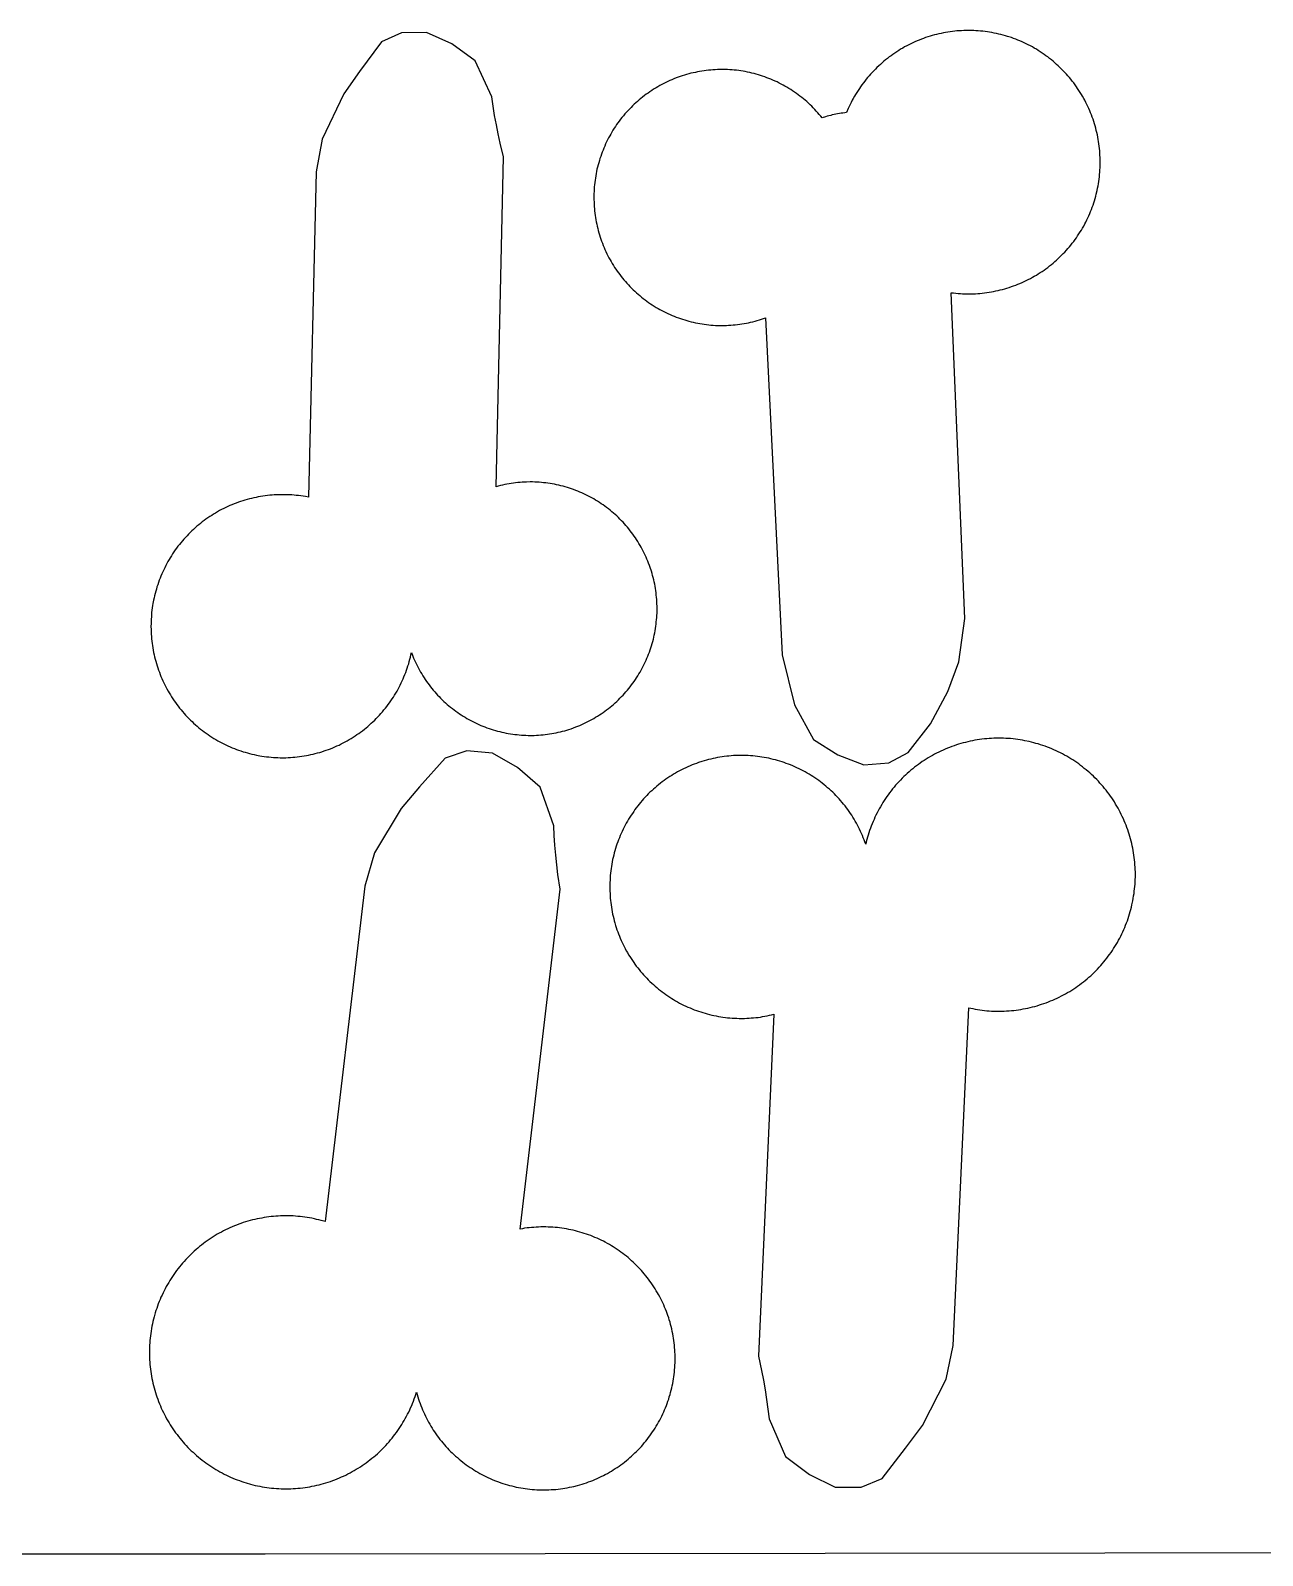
# Model space of a CAD drawing. Extents: x -246 to 246, y -104 to 199.
# Drawn here: x 18.03 to 30.05, y 108.34 to 123.23 of the extents above; entities that cross this region are included whole.
import ezdxf

# ---------------------------------------------------------------- set-up
doc = ezdxf.new("R2010")
doc.units = 0
doc.layers.add('Add_Red', color=1, linetype='Continuous')
doc.layers.add('Outline_Red', color=1, linetype='Continuous')

msp = doc.modelspace()

# ---------------------------------------------------------------- linework, layer by layer
at = {"layer": 'Add_Red'}
for points in [[(20.517, 116.128), (20.54, 116.129), (20.562, 116.13), (20.585, 116.132), (20.607, 116.134), (20.629, 116.136), (20.651, 116.139), (20.674, 116.142), (20.696, 116.145), (20.718, 116.149), (20.74, 116.153), (20.762, 116.158), (20.784, 116.163), (20.805, 116.168), (20.827, 116.174), (20.849, 116.18), (20.87, 116.187), (20.891, 116.194), (20.913, 116.201), (20.934, 116.208), (20.955, 116.216), (20.975, 116.225), (20.996, 116.234), (21.017, 116.243), (21.037, 116.252), (21.057, 116.262), (21.077, 116.272), (21.097, 116.283), (21.116, 116.293), (21.136, 116.305), (21.155, 116.316), (21.174, 116.328), (21.193, 116.34), (21.212, 116.353), (21.23, 116.365), (21.248, 116.379), (21.266, 116.392), (21.284, 116.406), (21.301, 116.42), (21.318, 116.434), (21.335, 116.449), (21.352, 116.464), (21.368, 116.479), (21.385, 116.495), (21.4, 116.511), (21.416, 116.527), (21.431, 116.543), (21.446, 116.56), (21.461, 116.577), (21.475, 116.594), (21.49, 116.611), (21.503, 116.629), (21.517, 116.647), (21.53, 116.665), (21.543, 116.683), (21.556, 116.702), (21.568, 116.72), (21.58, 116.739), (21.591, 116.759), (21.603, 116.778), (21.613, 116.798), (21.624, 116.817), (21.634, 116.837), (21.644, 116.858), (21.654, 116.878), (21.663, 116.898), (21.671, 116.919), (21.68, 116.94), (21.688, 116.961), (21.696, 116.982), (21.703, 117.003), (21.71, 117.024), (21.717, 117.046), (21.723, 117.067), (21.729, 117.089), (21.734, 117.11), (21.739, 117.132), (21.744, 117.154), (21.757, 117.119), (21.765, 117.1), (21.774, 117.08), (21.783, 117.06), (21.792, 117.041), (21.802, 117.021), (21.812, 117.002), (21.822, 116.983), (21.833, 116.964), (21.844, 116.946), (21.855, 116.927), (21.867, 116.909), (21.879, 116.891), (21.891, 116.873), (21.903, 116.856), (21.916, 116.838), (21.929, 116.821), (21.943, 116.804), (21.957, 116.788), (21.971, 116.771), (21.985, 116.755), (21.999, 116.739), (22.014, 116.724), (22.029, 116.708), (22.045, 116.693), (22.061, 116.678), (22.076, 116.664), (22.093, 116.649), (22.109, 116.635), (22.126, 116.621), (22.143, 116.608), (22.16, 116.595), (22.177, 116.582), (22.195, 116.57), (22.212, 116.557), (22.23, 116.545), (22.249, 116.534), (22.267, 116.523), (22.286, 116.512), (22.304, 116.501), (22.323, 116.491), (22.343, 116.481), (22.362, 116.471), (22.381, 116.462), (22.401, 116.453), (22.421, 116.444), (22.441, 116.436), (22.461, 116.428), (22.481, 116.42), (22.501, 116.413), (22.522, 116.406), (22.543, 116.4), (22.563, 116.394), (22.584, 116.388), (22.605, 116.383), (22.626, 116.378), (22.647, 116.373), (22.668, 116.369), (22.689, 116.365), (22.711, 116.361), (22.732, 116.358), (22.753, 116.355), (22.775, 116.353), (22.796, 116.351), (22.818, 116.349), (22.839, 116.348), (22.861, 116.347), (22.883, 116.346), (22.904, 116.346), (22.942, 116.346), (22.963, 116.347), (22.985, 116.348), (23.006, 116.35), (23.028, 116.352), (23.049, 116.354), (23.071, 116.357), (23.092, 116.36), (23.113, 116.364), (23.135, 116.367), (23.156, 116.372), (23.177, 116.376), (23.198, 116.381), (23.219, 116.387), (23.24, 116.392), (23.26, 116.398), (23.281, 116.405), (23.302, 116.411), (23.327, 116.42), (23.348, 116.428), (23.368, 116.436), (23.388, 116.444), (23.407, 116.453), (23.427, 116.462), (23.446, 116.471), (23.466, 116.481), (23.485, 116.491), (23.504, 116.501), (23.523, 116.512), (23.541, 116.523), (23.56, 116.534), (23.578, 116.545), (23.596, 116.557), (23.614, 116.57), (23.631, 116.582), (23.649, 116.595), (23.666, 116.608), (23.683, 116.621), (23.699, 116.635), (23.716, 116.649), (23.732, 116.664), (23.748, 116.678), (23.764, 116.693), (23.779, 116.708), (23.794, 116.724), (23.809, 116.739), (23.824, 116.755), (23.838, 116.771), (23.852, 116.788), (23.866, 116.804), (23.879, 116.821), (23.892, 116.838), (23.905, 116.856), (23.918, 116.873), (23.93, 116.891), (23.942, 116.909), (23.953, 116.927), (23.965, 116.946), (23.976, 116.964), (23.986, 116.983), (23.996, 117.002), (24.006, 117.021), (24.016, 117.041), (24.025, 117.06), (24.034, 117.08), (24.043, 117.1), (24.051, 117.119), (24.059, 117.14), (24.067, 117.16), (24.074, 117.18), (24.081, 117.201), (24.087, 117.221), (24.093, 117.242), (24.099, 117.263), (24.105, 117.284), (24.11, 117.305), (24.114, 117.326), (24.119, 117.347), (24.122, 117.368), (24.126, 117.389), (24.129, 117.411), (24.132, 117.432), (24.134, 117.454), (24.137, 117.475), (24.138, 117.497), (24.14, 117.518), (24.141, 117.54), (24.141, 117.561), (24.141, 117.583), (24.141, 117.609), (24.14, 117.63), (24.139, 117.652), (24.138, 117.673), (24.136, 117.695), (24.134, 117.716), (24.132, 117.738), (24.129, 117.759), (24.125, 117.781), (24.122, 117.802), (24.118, 117.823), (24.113, 117.844), (24.109, 117.865), (24.103, 117.886), (24.098, 117.907), (24.092, 117.928), (24.086, 117.949), (24.074, 117.986), (24.067, 118.006), (24.059, 118.026), (24.051, 118.046), (24.043, 118.066), (24.034, 118.086), (24.025, 118.106), (24.016, 118.125), (24.006, 118.144), (23.996, 118.164), (23.986, 118.183), (23.976, 118.201), (23.965, 118.22), (23.953, 118.238), (23.942, 118.257), (23.93, 118.275), (23.918, 118.292), (23.905, 118.31), (23.892, 118.327), (23.879, 118.344), (23.866, 118.361), (23.852, 118.378), (23.838, 118.394), (23.824, 118.411), (23.809, 118.427), (23.794, 118.442), (23.779, 118.458), (23.764, 118.473), (23.748, 118.488), (23.732, 118.502), (23.716, 118.516), (23.699, 118.53), (23.683, 118.544), (23.666, 118.558), (23.649, 118.571), (23.631, 118.584), (23.614, 118.596), (23.596, 118.608), (23.578, 118.62), (23.56, 118.632), (23.541, 118.643), (23.523, 118.654), (23.504, 118.665), (23.485, 118.675), (23.466, 118.685), (23.446, 118.695), (23.427, 118.704), (23.407, 118.713), (23.388, 118.722), (23.368, 118.73), (23.348, 118.738), (23.327, 118.745), (23.307, 118.752), (23.286, 118.759), (23.266, 118.766), (23.245, 118.772), (23.224, 118.778), (23.203, 118.783), (23.182, 118.788), (23.161, 118.793), (23.14, 118.797), (23.119, 118.801), (23.098, 118.805), (23.076, 118.808), (23.055, 118.811), (23.034, 118.813), (23.012, 118.815), (22.99, 118.817), (22.969, 118.818), (22.947, 118.819), (22.926, 118.82), (22.904, 118.82), (22.868, 118.819), (22.847, 118.819), (22.825, 118.817), (22.804, 118.816), (22.782, 118.814), (22.761, 118.812), (22.739, 118.809), (22.718, 118.806), (22.697, 118.802), (22.675, 118.799), (22.654, 118.794), (22.633, 118.79), (22.612, 118.785), (22.591, 118.78), (22.57, 118.774), (22.643, 121.993), (22.61, 122.127), (22.591, 122.218), (22.573, 122.308), (22.556, 122.399), (22.541, 122.49), (22.528, 122.581), (22.366, 122.931), (22.137, 123.096), (21.891, 123.208), (21.647, 123.205), (21.452, 123.118), (21.238, 122.828), (21.084, 122.608), (20.872, 122.167), (20.814, 121.849), (20.738, 118.671), (20.709, 118.677), (20.687, 118.68), (20.664, 118.684), (20.642, 118.687), (20.62, 118.689), (20.598, 118.691), (20.575, 118.693), (20.553, 118.695), (20.53, 118.696), (20.508, 118.696), (20.486, 118.696), (20.45, 118.696), (20.427, 118.695), (20.405, 118.694), (20.383, 118.692), (20.36, 118.69), (20.338, 118.688), (20.316, 118.685), (20.294, 118.682), (20.272, 118.678), (20.249, 118.674), (20.227, 118.67), (20.206, 118.665), (20.184, 118.66), (20.162, 118.655), (20.14, 118.649), (20.119, 118.643), (20.097, 118.636), (20.076, 118.629), (20.055, 118.622), (20.034, 118.614), (20.013, 118.606), (19.992, 118.598), (19.972, 118.589), (19.951, 118.58), (19.931, 118.57), (19.911, 118.56), (19.891, 118.55), (19.871, 118.54), (19.851, 118.529), (19.832, 118.517), (19.813, 118.506), (19.794, 118.494), (19.775, 118.482), (19.756, 118.469), (19.738, 118.456), (19.72, 118.443), (19.702, 118.43), (19.684, 118.416), (19.667, 118.402), (19.65, 118.387), (19.633, 118.372), (19.616, 118.357), (19.6, 118.342), (19.584, 118.326), (19.568, 118.311), (19.553, 118.294), (19.537, 118.278), (19.522, 118.261), (19.508, 118.244), (19.493, 118.227), (19.479, 118.21), (19.465, 118.192), (19.452, 118.174), (19.439, 118.156), (19.426, 118.138), (19.413, 118.119), (19.401, 118.1), (19.389, 118.081), (19.378, 118.062), (19.367, 118.043), (19.356, 118.023), (19.345, 118.003), (19.335, 117.983), (19.326, 117.963), (19.316, 117.943), (19.307, 117.922), (19.298, 117.901), (19.29, 117.881), (19.282, 117.86), (19.274, 117.839), (19.267, 117.817), (19.26, 117.796), (19.254, 117.775), (19.248, 117.753), (19.242, 117.731), (19.236, 117.71), (19.231, 117.688), (19.227, 117.666), (19.221, 117.635), (19.217, 117.613), (19.214, 117.591), (19.211, 117.569), (19.208, 117.546), (19.206, 117.524), (19.205, 117.502), (19.203, 117.479), (19.202, 117.457), (19.202, 117.434), (19.201, 117.412), (19.202, 117.378), (19.203, 117.356), (19.204, 117.333), (19.205, 117.311), (19.207, 117.289), (19.21, 117.266), (19.212, 117.244), (19.216, 117.222), (19.219, 117.2), (19.223, 117.178), (19.227, 117.156), (19.232, 117.134), (19.237, 117.112), (19.242, 117.09), (19.248, 117.069), (19.254, 117.047), (19.261, 117.026), (19.268, 117.004), (19.275, 116.983), (19.283, 116.962), (19.291, 116.941), (19.299, 116.92), (19.308, 116.9), (19.317, 116.879), (19.327, 116.859), (19.336, 116.839), (19.347, 116.819), (19.357, 116.799), (19.368, 116.779), (19.379, 116.76), (19.391, 116.741), (19.403, 116.722), (19.415, 116.703), (19.427, 116.684), (19.44, 116.666), (19.453, 116.648), (19.467, 116.63), (19.481, 116.612), (19.495, 116.595), (19.509, 116.578), (19.524, 116.561), (19.539, 116.544), (19.554, 116.528), (19.57, 116.512), (19.586, 116.496), (19.602, 116.48), (19.618, 116.465), (19.635, 116.45), (19.652, 116.435), (19.669, 116.421), (19.686, 116.407), (19.704, 116.393), (19.722, 116.38), (19.74, 116.366), (19.758, 116.354), (19.777, 116.341), (19.796, 116.329), (19.815, 116.317), (19.834, 116.305), (19.853, 116.294), (19.873, 116.283), (19.893, 116.273), (19.913, 116.263), (19.933, 116.253), (19.953, 116.243), (19.974, 116.234), (19.994, 116.225), (20.015, 116.217), (20.036, 116.209), (20.057, 116.201), (20.078, 116.194), (20.1, 116.187), (20.121, 116.181), (20.143, 116.174), (20.164, 116.169), (20.186, 116.163), (20.208, 116.158), (20.23, 116.154), (20.263, 116.147), (20.285, 116.144), (20.307, 116.14), (20.329, 116.137), (20.351, 116.135), (20.374, 116.133), (20.396, 116.131), (20.418, 116.13), (20.441, 116.129), (20.463, 116.128), (20.486, 116.128), (20.517, 116.128)], [(26.403, 116.079), (26.592, 116.179), (26.812, 116.46), (26.979, 116.776), (27.088, 117.064), (27.146, 117.488), (27.013, 120.668), (27.035, 120.665), (27.057, 120.663), (27.08, 120.661), (27.102, 120.659), (27.124, 120.658), (27.147, 120.657), (27.181, 120.657), (27.204, 120.657), (27.226, 120.657), (27.249, 120.658), (27.271, 120.66), (27.293, 120.661), (27.316, 120.664), (27.338, 120.666), (27.36, 120.669), (27.383, 120.672), (27.405, 120.676), (27.427, 120.68), (27.449, 120.685), (27.471, 120.689), (27.492, 120.695), (27.514, 120.7), (27.536, 120.706), (27.557, 120.713), (27.579, 120.719), (27.6, 120.727), (27.621, 120.734), (27.642, 120.742), (27.663, 120.75), (27.684, 120.759), (27.704, 120.768), (27.725, 120.777), (27.745, 120.787), (27.765, 120.797), (27.785, 120.807), (27.805, 120.818), (27.824, 120.829), (27.844, 120.84), (27.863, 120.852), (27.882, 120.864), (27.9, 120.876), (27.919, 120.889), (27.937, 120.902), (27.955, 120.915), (27.973, 120.929), (27.99, 120.943), (28.008, 120.957), (28.025, 120.972), (28.042, 120.987), (28.058, 121.002), (28.074, 121.017), (28.09, 121.033), (28.106, 121.049), (28.122, 121.065), (28.137, 121.082), (28.152, 121.099), (28.166, 121.116), (28.181, 121.133), (28.194, 121.151), (28.208, 121.168), (28.221, 121.186), (28.235, 121.205), (28.247, 121.223), (28.26, 121.242), (28.272, 121.261), (28.283, 121.28), (28.295, 121.299), (28.306, 121.319), (28.317, 121.339), (28.327, 121.358), (28.337, 121.379), (28.347, 121.399), (28.356, 121.419), (28.365, 121.44), (28.373, 121.461), (28.382, 121.481), (28.389, 121.502), (28.397, 121.524), (28.404, 121.545), (28.411, 121.566), (28.417, 121.588), (28.423, 121.609), (28.429, 121.631), (28.437, 121.666), (28.442, 121.688), (28.446, 121.71), (28.45, 121.732), (28.453, 121.754), (28.456, 121.777), (28.459, 121.799), (28.461, 121.821), (28.463, 121.844), (28.465, 121.866), (28.466, 121.888), (28.467, 121.911), (28.467, 121.942), (28.467, 121.965), (28.466, 121.987), (28.465, 122.009), (28.464, 122.032), (28.462, 122.054), (28.46, 122.076), (28.457, 122.099), (28.455, 122.121), (28.451, 122.143), (28.447, 122.165), (28.443, 122.187), (28.439, 122.209), (28.434, 122.231), (28.429, 122.253), (28.423, 122.275), (28.417, 122.296), (28.411, 122.318), (28.404, 122.339), (28.397, 122.361), (28.389, 122.382), (28.382, 122.403), (28.373, 122.424), (28.365, 122.444), (28.356, 122.465), (28.347, 122.485), (28.337, 122.506), (28.327, 122.526), (28.317, 122.546), (28.306, 122.565), (28.295, 122.585), (28.283, 122.604), (28.272, 122.623), (28.26, 122.642), (28.247, 122.661), (28.235, 122.679), (28.221, 122.698), (28.208, 122.716), (28.194, 122.734), (28.181, 122.751), (28.166, 122.768), (28.152, 122.786), (28.137, 122.802), (28.122, 122.819), (28.106, 122.835), (28.09, 122.851), (28.074, 122.867), (28.058, 122.882), (28.042, 122.897), (28.025, 122.912), (28.008, 122.927), (27.99, 122.941), (27.973, 122.955), (27.955, 122.969), (27.937, 122.982), (27.919, 122.995), (27.9, 123.008), (27.882, 123.02), (27.863, 123.032), (27.844, 123.044), (27.824, 123.055), (27.805, 123.067), (27.785, 123.077), (27.765, 123.088), (27.745, 123.098), (27.725, 123.107), (27.704, 123.117), (27.684, 123.126), (27.663, 123.134), (27.642, 123.142), (27.621, 123.15), (27.6, 123.158), (27.563, 123.17), (27.541, 123.176), (27.52, 123.182), (27.498, 123.188), (27.476, 123.193), (27.454, 123.198), (27.432, 123.203), (27.41, 123.207), (27.388, 123.211), (27.366, 123.214), (27.344, 123.217), (27.322, 123.22), (27.299, 123.222), (27.277, 123.224), (27.254, 123.226), (27.232, 123.227), (27.21, 123.227), (27.181, 123.228), (27.159, 123.228), (27.137, 123.227), (27.114, 123.226), (27.092, 123.225), (27.069, 123.223), (27.047, 123.221), (27.025, 123.218), (27.002, 123.215), (26.98, 123.212), (26.958, 123.208), (26.936, 123.204), (26.914, 123.2), (26.892, 123.195), (26.87, 123.19), (26.849, 123.184), (26.827, 123.178), (26.806, 123.172), (26.784, 123.165), (26.763, 123.158), (26.742, 123.15), (26.721, 123.142), (26.7, 123.134), (26.679, 123.126), (26.658, 123.117), (26.638, 123.107), (26.618, 123.098), (26.598, 123.088), (26.578, 123.077), (26.558, 123.067), (26.539, 123.055), (26.519, 123.044), (26.5, 123.032), (26.481, 123.02), (26.462, 123.008), (26.444, 122.995), (26.426, 122.982), (26.408, 122.969), (26.39, 122.955), (26.372, 122.941), (26.355, 122.927), (26.338, 122.912), (26.321, 122.897), (26.305, 122.882), (26.288, 122.867), (26.272, 122.851), (26.257, 122.835), (26.241, 122.819), (26.226, 122.802), (26.211, 122.786), (26.197, 122.768), (26.182, 122.751), (26.168, 122.734), (26.155, 122.716), (26.141, 122.698), (26.128, 122.679), (26.116, 122.661), (26.103, 122.642), (26.091, 122.623), (26.079, 122.604), (26.068, 122.585), (26.057, 122.565), (26.046, 122.546), (26.036, 122.526), (26.026, 122.506), (26.016, 122.485), (26.007, 122.465), (25.99, 122.426), (25.973, 122.424), (25.956, 122.422), (25.938, 122.42), (25.921, 122.417), (25.904, 122.414), (25.887, 122.411), (25.87, 122.407), (25.852, 122.404), (25.836, 122.399), (25.819, 122.395), (25.802, 122.39), (25.785, 122.385), (25.753, 122.374), (25.739, 122.391), (25.725, 122.408), (25.711, 122.425), (25.696, 122.441), (25.681, 122.457), (25.666, 122.472), (25.651, 122.488), (25.635, 122.503), (25.619, 122.518), (25.603, 122.533), (25.586, 122.547), (25.57, 122.561), (25.553, 122.575), (25.536, 122.588), (25.518, 122.601), (25.501, 122.614), (25.483, 122.627), (25.465, 122.639), (25.446, 122.651), (25.428, 122.662), (25.409, 122.673), (25.39, 122.684), (25.371, 122.695), (25.352, 122.705), (25.333, 122.715), (25.313, 122.725), (25.293, 122.734), (25.273, 122.743), (25.253, 122.751), (25.233, 122.76), (25.213, 122.767), (25.192, 122.775), (25.172, 122.782), (25.151, 122.789), (25.13, 122.795), (25.109, 122.801), (25.088, 122.807), (25.067, 122.812), (25.046, 122.817), (25.024, 122.822), (25.003, 122.826), (24.981, 122.83), (24.96, 122.833), (24.938, 122.836), (24.917, 122.839), (24.895, 122.841), (24.873, 122.843), (24.851, 122.844), (24.83, 122.846), (24.808, 122.846), (24.774, 122.847), (24.752, 122.847), (24.731, 122.846), (24.709, 122.845), (24.687, 122.844), (24.665, 122.842), (24.644, 122.84), (24.622, 122.837), (24.6, 122.835), (24.579, 122.831), (24.557, 122.828), (24.536, 122.824), (24.515, 122.819), (24.493, 122.815), (24.472, 122.81), (24.451, 122.804), (24.43, 122.798), (24.409, 122.792), (24.388, 122.786), (24.367, 122.779), (24.347, 122.771), (24.327, 122.764), (24.306, 122.756), (24.286, 122.747), (24.266, 122.739), (24.246, 122.73), (24.227, 122.72), (24.207, 122.711), (24.188, 122.701), (24.169, 122.69), (24.15, 122.679), (24.131, 122.668), (24.107, 122.654), (24.089, 122.642), (24.071, 122.63), (24.053, 122.617), (24.035, 122.605), (24.018, 122.592), (24, 122.578), (23.983, 122.565), (23.967, 122.551), (23.95, 122.536), (23.934, 122.522), (23.918, 122.507), (23.902, 122.492), (23.887, 122.477), (23.871, 122.461), (23.856, 122.445), (23.842, 122.429), (23.827, 122.413), (23.813, 122.396), (23.799, 122.379), (23.786, 122.362), (23.773, 122.344), (23.76, 122.327), (23.747, 122.309), (23.735, 122.291), (23.723, 122.273), (23.711, 122.254), (23.7, 122.236), (23.689, 122.217), (23.679, 122.198), (23.668, 122.179), (23.658, 122.159), (23.649, 122.14), (23.639, 122.12), (23.63, 122.1), (23.622, 122.08), (23.614, 122.06), (23.606, 122.039), (23.598, 122.019), (23.591, 121.998), (23.584, 121.978), (23.578, 121.957), (23.572, 121.936), (23.566, 121.915), (23.56, 121.894), (23.555, 121.873), (23.551, 121.851), (23.547, 121.83), (23.543, 121.808), (23.539, 121.787), (23.536, 121.765), (23.533, 121.744), (23.531, 121.722), (23.529, 121.7), (23.527, 121.678), (23.526, 121.657), (23.525, 121.635), (23.525, 121.597), (23.525, 121.575), (23.526, 121.554), (23.527, 121.532), (23.528, 121.51), (23.53, 121.488), (23.532, 121.467), (23.534, 121.445), (23.537, 121.423), (23.54, 121.402), (23.544, 121.38), (23.548, 121.359), (23.552, 121.338), (23.557, 121.316), (23.562, 121.295), (23.567, 121.274), (23.573, 121.253), (23.579, 121.232), (23.586, 121.211), (23.593, 121.191), (23.6, 121.17), (23.608, 121.15), (23.616, 121.129), (23.624, 121.109), (23.633, 121.089), (23.642, 121.069), (23.652, 121.048), (23.662, 121.028), (23.672, 121.009), (23.682, 120.99), (23.693, 120.971), (23.704, 120.952), (23.716, 120.934), (23.727, 120.915), (23.739, 120.897), (23.752, 120.879), (23.765, 120.861), (23.778, 120.844), (23.791, 120.827), (23.804, 120.81), (23.818, 120.793), (23.832, 120.776), (23.847, 120.76), (23.862, 120.744), (23.877, 120.728), (23.892, 120.712), (23.908, 120.697), (23.923, 120.682), (23.94, 120.668), (23.956, 120.653), (23.973, 120.639), (23.989, 120.625), (24.006, 120.612), (24.024, 120.598), (24.041, 120.585), (24.059, 120.573), (24.077, 120.56), (24.095, 120.548), (24.114, 120.537), (24.132, 120.525), (24.151, 120.514), (24.17, 120.504), (24.189, 120.493), (24.209, 120.483), (24.228, 120.473), (24.248, 120.464), (24.268, 120.455), (24.288, 120.446), (24.308, 120.438), (24.328, 120.43), (24.349, 120.423), (24.369, 120.415), (24.39, 120.408), (24.411, 120.402), (24.432, 120.396), (24.453, 120.39), (24.474, 120.384), (24.495, 120.379), (24.516, 120.375), (24.538, 120.37), (24.559, 120.366), (24.581, 120.363), (24.602, 120.36), (24.624, 120.357), (24.646, 120.354), (24.667, 120.352), (24.689, 120.351), (24.711, 120.349), (24.733, 120.349), (24.774, 120.348), (24.796, 120.348), (24.818, 120.349), (24.84, 120.35), (24.861, 120.351), (24.883, 120.353), (24.905, 120.355), (24.927, 120.357), (24.948, 120.36), (24.97, 120.363), (24.991, 120.367), (25.013, 120.371), (25.034, 120.375), (25.055, 120.38), (25.077, 120.385), (25.098, 120.39), (25.119, 120.396), (25.14, 120.402), (25.16, 120.409), (25.2, 120.422), (25.363, 117.132), (25.482, 116.644), (25.667, 116.306), (25.906, 116.156), (26.16, 116.06), (26.403, 116.079)], [(26.338, 109.09), (26.568, 109.386), (26.733, 109.61), (26.963, 110.062), (27.031, 110.39), (27.031, 110.39), (27.186, 113.686), (27.223, 113.678), (27.246, 113.674), (27.269, 113.67), (27.292, 113.666), (27.315, 113.663), (27.338, 113.661), (27.361, 113.658), (27.384, 113.657), (27.407, 113.655), (27.431, 113.654), (27.454, 113.654), (27.477, 113.653), (27.507, 113.654), (27.53, 113.654), (27.553, 113.656), (27.577, 113.657), (27.6, 113.659), (27.623, 113.661), (27.646, 113.664), (27.669, 113.667), (27.692, 113.671), (27.715, 113.675), (27.738, 113.679), (27.761, 113.684), (27.783, 113.689), (27.806, 113.695), (27.828, 113.7), (27.851, 113.707), (27.873, 113.714), (27.895, 113.721), (27.917, 113.728), (27.939, 113.736), (27.961, 113.744), (27.982, 113.753), (28.004, 113.762), (28.025, 113.771), (28.046, 113.781), (28.067, 113.791), (28.088, 113.802), (28.109, 113.812), (28.129, 113.824), (28.149, 113.835), (28.169, 113.847), (28.189, 113.859), (28.208, 113.872), (28.228, 113.885), (28.247, 113.898), (28.266, 113.912), (28.284, 113.926), (28.303, 113.94), (28.321, 113.954), (28.339, 113.969), (28.356, 113.985), (28.374, 114), (28.391, 114.016), (28.408, 114.032), (28.424, 114.048), (28.44, 114.065), (28.456, 114.082), (28.472, 114.099), (28.487, 114.117), (28.502, 114.134), (28.517, 114.152), (28.531, 114.171), (28.545, 114.189), (28.559, 114.208), (28.573, 114.227), (28.586, 114.246), (28.598, 114.266), (28.611, 114.285), (28.623, 114.305), (28.635, 114.325), (28.646, 114.346), (28.657, 114.366), (28.668, 114.387), (28.678, 114.408), (28.688, 114.429), (28.697, 114.45), (28.706, 114.471), (28.715, 114.493), (28.724, 114.515), (28.732, 114.536), (28.739, 114.558), (28.747, 114.58), (28.754, 114.603), (28.76, 114.625), (28.766, 114.647), (28.772, 114.67), (28.777, 114.693), (28.785, 114.732), (28.79, 114.755), (28.793, 114.778), (28.797, 114.801), (28.8, 114.824), (28.803, 114.847), (28.805, 114.87), (28.807, 114.893), (28.808, 114.916), (28.809, 114.94), (28.81, 114.963), (28.81, 114.986), (28.81, 115.014), (28.809, 115.037), (28.808, 115.06), (28.806, 115.083), (28.804, 115.107), (28.802, 115.13), (28.799, 115.153), (28.796, 115.176), (28.793, 115.199), (28.789, 115.222), (28.785, 115.245), (28.78, 115.267), (28.775, 115.29), (28.769, 115.313), (28.763, 115.335), (28.757, 115.358), (28.75, 115.38), (28.743, 115.402), (28.736, 115.424), (28.728, 115.446), (28.72, 115.468), (28.711, 115.489), (28.702, 115.511), (28.693, 115.532), (28.683, 115.553), (28.673, 115.574), (28.663, 115.595), (28.652, 115.616), (28.641, 115.636), (28.629, 115.656), (28.617, 115.676), (28.605, 115.696), (28.592, 115.716), (28.58, 115.735), (28.566, 115.754), (28.553, 115.773), (28.539, 115.792), (28.525, 115.81), (28.51, 115.828), (28.495, 115.846), (28.48, 115.864), (28.465, 115.881), (28.449, 115.898), (28.433, 115.915), (28.416, 115.931), (28.4, 115.948), (28.383, 115.964), (28.366, 115.979), (28.348, 115.995), (28.33, 116.01), (28.312, 116.024), (28.294, 116.039), (28.276, 116.053), (28.257, 116.067), (28.238, 116.08), (28.219, 116.093), (28.199, 116.106), (28.18, 116.118), (28.16, 116.131), (28.14, 116.142), (28.119, 116.154), (28.099, 116.165), (28.078, 116.175), (28.057, 116.186), (28.036, 116.196), (28.015, 116.205), (27.994, 116.214), (27.972, 116.223), (27.951, 116.232), (27.929, 116.24), (27.907, 116.247), (27.885, 116.255), (27.863, 116.262), (27.84, 116.268), (27.818, 116.274), (27.795, 116.28), (27.773, 116.285), (27.731, 116.294), (27.709, 116.298), (27.686, 116.302), (27.663, 116.306), (27.64, 116.309), (27.616, 116.311), (27.593, 116.314), (27.57, 116.315), (27.547, 116.317), (27.524, 116.318), (27.5, 116.318), (27.477, 116.319), (27.452, 116.318), (27.428, 116.318), (27.405, 116.317), (27.382, 116.315), (27.359, 116.313), (27.336, 116.311), (27.312, 116.308), (27.289, 116.305), (27.266, 116.302), (27.243, 116.298), (27.221, 116.294), (27.198, 116.289), (27.175, 116.284), (27.153, 116.278), (27.13, 116.273), (27.108, 116.266), (27.085, 116.26), (27.063, 116.253), (27.041, 116.245), (27.019, 116.237), (26.997, 116.229), (26.976, 116.221), (26.954, 116.212), (26.933, 116.202), (26.912, 116.193), (26.891, 116.183), (26.87, 116.172), (26.849, 116.162), (26.829, 116.15), (26.809, 116.139), (26.789, 116.127), (26.769, 116.115), (26.749, 116.102), (26.73, 116.09), (26.711, 116.076), (26.692, 116.063), (26.673, 116.049), (26.655, 116.035), (26.637, 116.02), (26.619, 116.005), (26.601, 115.99), (26.584, 115.975), (26.567, 115.959), (26.55, 115.943), (26.533, 115.927), (26.517, 115.91), (26.501, 115.893), (26.485, 115.876), (26.47, 115.859), (26.455, 115.841), (26.44, 115.823), (26.426, 115.805), (26.411, 115.786), (26.398, 115.767), (26.384, 115.748), (26.371, 115.729), (26.358, 115.71), (26.346, 115.69), (26.334, 115.67), (26.322, 115.65), (26.31, 115.63), (26.299, 115.61), (26.289, 115.589), (26.278, 115.568), (26.268, 115.547), (26.259, 115.526), (26.25, 115.505), (26.241, 115.483), (26.232, 115.461), (26.224, 115.44), (26.216, 115.418), (26.209, 115.396), (26.202, 115.373), (26.196, 115.351), (26.189, 115.329), (26.184, 115.306), (26.178, 115.284), (26.17, 115.306), (26.163, 115.327), (26.154, 115.347), (26.146, 115.368), (26.137, 115.389), (26.128, 115.409), (26.118, 115.429), (26.108, 115.449), (26.098, 115.469), (26.087, 115.489), (26.076, 115.508), (26.064, 115.528), (26.053, 115.547), (26.041, 115.566), (26.028, 115.584), (26.016, 115.603), (26.003, 115.621), (25.989, 115.639), (25.976, 115.657), (25.962, 115.674), (25.947, 115.692), (25.933, 115.709), (25.918, 115.725), (25.903, 115.742), (25.888, 115.758), (25.872, 115.774), (25.856, 115.79), (25.84, 115.805), (25.823, 115.82), (25.806, 115.835), (25.789, 115.85), (25.772, 115.864), (25.754, 115.878), (25.737, 115.892), (25.719, 115.905), (25.7, 115.918), (25.682, 115.931), (25.663, 115.943), (25.644, 115.955), (25.625, 115.967), (25.606, 115.978), (25.586, 115.989), (25.567, 116), (25.547, 116.01), (25.527, 116.02), (25.507, 116.03), (25.486, 116.039), (25.466, 116.048), (25.445, 116.057), (25.424, 116.065), (25.403, 116.073), (25.382, 116.08), (25.361, 116.087), (25.339, 116.094), (25.318, 116.1), (25.296, 116.106), (25.275, 116.112), (25.253, 116.117), (25.231, 116.122), (25.209, 116.127), (25.187, 116.131), (25.165, 116.134), (25.143, 116.138), (25.121, 116.141), (25.098, 116.143), (25.076, 116.145), (25.054, 116.147), (25.031, 116.148), (25.009, 116.149), (24.987, 116.15), (24.964, 116.15), (24.932, 116.15), (24.91, 116.149), (24.888, 116.148), (24.865, 116.146), (24.843, 116.144), (24.821, 116.142), (24.798, 116.139), (24.776, 116.136), (24.754, 116.133), (24.732, 116.129), (24.71, 116.125), (24.688, 116.12), (24.666, 116.115), (24.645, 116.11), (24.623, 116.104), (24.601, 116.098), (24.58, 116.091), (24.546, 116.08), (24.525, 116.073), (24.504, 116.065), (24.483, 116.057), (24.463, 116.048), (24.442, 116.039), (24.422, 116.03), (24.401, 116.02), (24.381, 116.01), (24.361, 116), (24.342, 115.989), (24.322, 115.978), (24.303, 115.967), (24.284, 115.955), (24.265, 115.943), (24.246, 115.931), (24.228, 115.918), (24.21, 115.905), (24.192, 115.892), (24.174, 115.878), (24.156, 115.864), (24.139, 115.85), (24.122, 115.835), (24.105, 115.82), (24.089, 115.805), (24.072, 115.79), (24.056, 115.774), (24.041, 115.758), (24.025, 115.742), (24.01, 115.725), (23.995, 115.709), (23.981, 115.692), (23.967, 115.674), (23.953, 115.657), (23.939, 115.639), (23.926, 115.621), (23.913, 115.603), (23.9, 115.584), (23.888, 115.566), (23.875, 115.547), (23.864, 115.528), (23.852, 115.508), (23.841, 115.489), (23.831, 115.469), (23.82, 115.449), (23.81, 115.429), (23.801, 115.409), (23.791, 115.389), (23.782, 115.368), (23.774, 115.347), (23.766, 115.327), (23.758, 115.306), (23.75, 115.284), (23.743, 115.263), (23.737, 115.242), (23.73, 115.22), (23.724, 115.199), (23.719, 115.177), (23.713, 115.155), (23.708, 115.133), (23.704, 115.111), (23.7, 115.089), (23.696, 115.067), (23.693, 115.045), (23.69, 115.023), (23.687, 115.001), (23.685, 114.978), (23.684, 114.956), (23.682, 114.934), (23.681, 114.911), (23.681, 114.889), (23.68, 114.867), (23.681, 114.824), (23.682, 114.802), (23.683, 114.78), (23.685, 114.757), (23.687, 114.735), (23.69, 114.713), (23.693, 114.691), (23.696, 114.668), (23.699, 114.646), (23.704, 114.624), (23.708, 114.602), (23.713, 114.58), (23.718, 114.559), (23.723, 114.537), (23.729, 114.515), (23.737, 114.491), (23.743, 114.47), (23.75, 114.449), (23.758, 114.428), (23.766, 114.407), (23.774, 114.386), (23.782, 114.365), (23.791, 114.344), (23.801, 114.324), (23.81, 114.304), (23.82, 114.284), (23.831, 114.264), (23.841, 114.244), (23.852, 114.225), (23.864, 114.205), (23.875, 114.186), (23.888, 114.167), (23.9, 114.149), (23.913, 114.13), (23.926, 114.112), (23.939, 114.094), (23.953, 114.076), (23.967, 114.059), (23.981, 114.041), (23.995, 114.024), (24.01, 114.008), (24.025, 113.991), (24.041, 113.975), (24.056, 113.959), (24.072, 113.943), (24.089, 113.928), (24.105, 113.913), (24.122, 113.898), (24.139, 113.883), (24.156, 113.869), (24.174, 113.855), (24.192, 113.841), (24.21, 113.828), (24.228, 113.815), (24.246, 113.802), (24.265, 113.79), (24.284, 113.778), (24.303, 113.766), (24.322, 113.755), (24.342, 113.744), (24.361, 113.733), (24.381, 113.723), (24.401, 113.713), (24.422, 113.703), (24.442, 113.694), (24.463, 113.685), (24.483, 113.676), (24.504, 113.668), (24.525, 113.66), (24.546, 113.653), (24.567, 113.646), (24.589, 113.639), (24.61, 113.633), (24.632, 113.627), (24.654, 113.621), (24.675, 113.616), (24.697, 113.611), (24.719, 113.607), (24.741, 113.602), (24.763, 113.599), (24.785, 113.595), (24.808, 113.592), (24.83, 113.59), (24.852, 113.588), (24.875, 113.586), (24.897, 113.585), (24.919, 113.584), (24.942, 113.583), (24.964, 113.583), (24.994, 113.583), (25.017, 113.584), (25.039, 113.585), (25.061, 113.587), (25.084, 113.588), (25.106, 113.591), (25.128, 113.593), (25.15, 113.596), (25.172, 113.6), (25.194, 113.604), (25.217, 113.608), (25.238, 113.613), (25.26, 113.618), (25.282, 113.623), (25.13, 110.285), (25.16, 110.145), (25.179, 110.051), (25.195, 109.957), (25.21, 109.862), (25.224, 109.767), (25.235, 109.672), (25.395, 109.306), (25.628, 109.129), (25.881, 109.007), (26.134, 109.005), (26.338, 109.09)], [(23.064, 108.98), (23.086, 108.981), (23.109, 108.982), (23.131, 108.983), (23.153, 108.985), (23.176, 108.988), (23.198, 108.99), (23.22, 108.993), (23.242, 108.997), (23.264, 109.001), (23.286, 109.005), (23.308, 109.009), (23.33, 109.014), (23.366, 109.023), (23.388, 109.029), (23.409, 109.036), (23.431, 109.043), (23.452, 109.05), (23.473, 109.057), (23.494, 109.065), (23.515, 109.073), (23.535, 109.082), (23.556, 109.091), (23.576, 109.1), (23.597, 109.11), (23.617, 109.12), (23.636, 109.13), (23.656, 109.141), (23.676, 109.152), (23.695, 109.163), (23.714, 109.175), (23.733, 109.187), (23.752, 109.199), (23.77, 109.212), (23.788, 109.225), (23.806, 109.238), (23.824, 109.252), (23.842, 109.266), (23.859, 109.28), (23.876, 109.295), (23.893, 109.309), (23.909, 109.325), (23.926, 109.34), (23.942, 109.356), (23.957, 109.372), (23.973, 109.388), (23.988, 109.404), (24.003, 109.421), (24.017, 109.438), (24.031, 109.456), (24.045, 109.473), (24.059, 109.491), (24.072, 109.509), (24.085, 109.527), (24.098, 109.546), (24.11, 109.564), (24.122, 109.583), (24.134, 109.602), (24.146, 109.622), (24.157, 109.641), (24.167, 109.661), (24.178, 109.681), (24.188, 109.701), (24.197, 109.721), (24.207, 109.741), (24.215, 109.762), (24.224, 109.782), (24.232, 109.803), (24.24, 109.824), (24.248, 109.845), (24.255, 109.867), (24.261, 109.888), (24.268, 109.91), (24.274, 109.931), (24.279, 109.953), (24.285, 109.975), (24.289, 109.996), (24.294, 110.018), (24.298, 110.04), (24.302, 110.063), (24.305, 110.085), (24.308, 110.107), (24.31, 110.129), (24.313, 110.151), (24.314, 110.174), (24.316, 110.196), (24.317, 110.219), (24.317, 110.241), (24.317, 110.263), (24.317, 110.304), (24.316, 110.326), (24.315, 110.348), (24.313, 110.371), (24.311, 110.393), (24.308, 110.415), (24.306, 110.438), (24.302, 110.46), (24.299, 110.482), (24.295, 110.504), (24.29, 110.526), (24.285, 110.552), (24.279, 110.574), (24.274, 110.596), (24.268, 110.617), (24.261, 110.639), (24.255, 110.66), (24.248, 110.681), (24.24, 110.702), (24.232, 110.723), (24.224, 110.744), (24.215, 110.765), (24.207, 110.785), (24.197, 110.806), (24.188, 110.826), (24.178, 110.846), (24.167, 110.866), (24.157, 110.886), (24.146, 110.905), (24.134, 110.924), (24.122, 110.944), (24.11, 110.962), (24.098, 110.981), (24.085, 111), (24.072, 111.018), (24.059, 111.036), (24.045, 111.054), (24.031, 111.071), (24.017, 111.088), (24.003, 111.105), (23.988, 111.122), (23.973, 111.139), (23.957, 111.155), (23.942, 111.171), (23.926, 111.187), (23.909, 111.202), (23.893, 111.217), (23.876, 111.232), (23.859, 111.247), (23.842, 111.261), (23.824, 111.275), (23.806, 111.289), (23.788, 111.302), (23.77, 111.315), (23.752, 111.328), (23.733, 111.34), (23.714, 111.352), (23.695, 111.364), (23.676, 111.375), (23.656, 111.386), (23.636, 111.397), (23.617, 111.407), (23.597, 111.417), (23.576, 111.427), (23.556, 111.436), (23.535, 111.445), (23.515, 111.454), (23.494, 111.462), (23.473, 111.47), (23.452, 111.477), (23.431, 111.484), (23.409, 111.491), (23.388, 111.497), (23.366, 111.503), (23.344, 111.509), (23.323, 111.514), (23.301, 111.519), (23.279, 111.523), (23.257, 111.527), (23.235, 111.531), (23.212, 111.534), (23.19, 111.537), (23.168, 111.54), (23.146, 111.542), (23.123, 111.544), (23.101, 111.545), (23.079, 111.546), (23.056, 111.547), (23.034, 111.547), (23.006, 111.547), (22.983, 111.546), (22.961, 111.545), (22.938, 111.543), (22.916, 111.542), (22.894, 111.539), (22.872, 111.537), (22.849, 111.534), (22.827, 111.53), (22.805, 111.526), (23.194, 114.845), (23.174, 114.987), (23.162, 115.082), (23.152, 115.177), (23.144, 115.273), (23.138, 115.368), (23.133, 115.464), (23, 115.841), (22.78, 116.033), (22.536, 116.173), (22.284, 116.194), (22.074, 116.123), (21.824, 115.844), (21.644, 115.632), (21.382, 115.198), (21.29, 114.875), (20.902, 111.599), (20.864, 111.61), (20.841, 111.616), (20.818, 111.621), (20.796, 111.626), (20.773, 111.631), (20.75, 111.635), (20.727, 111.639), (20.704, 111.643), (20.681, 111.646), (20.658, 111.648), (20.635, 111.65), (20.612, 111.652), (20.588, 111.654), (20.565, 111.655), (20.542, 111.655), (20.519, 111.656), (20.491, 111.655), (20.467, 111.655), (20.444, 111.653), (20.421, 111.652), (20.398, 111.65), (20.375, 111.648), (20.352, 111.645), (20.328, 111.642), (20.305, 111.638), (20.283, 111.634), (20.26, 111.63), (20.237, 111.625), (20.214, 111.62), (20.192, 111.615), (20.169, 111.609), (20.147, 111.603), (20.124, 111.596), (20.102, 111.589), (20.08, 111.581), (20.058, 111.574), (20.037, 111.565), (20.015, 111.557), (19.994, 111.548), (19.972, 111.538), (19.951, 111.529), (19.93, 111.519), (19.909, 111.508), (19.889, 111.497), (19.868, 111.486), (19.848, 111.475), (19.828, 111.463), (19.808, 111.451), (19.789, 111.438), (19.77, 111.425), (19.75, 111.412), (19.731, 111.398), (19.713, 111.384), (19.694, 111.37), (19.676, 111.356), (19.658, 111.341), (19.641, 111.326), (19.623, 111.31), (19.606, 111.294), (19.589, 111.278), (19.573, 111.262), (19.557, 111.245), (19.541, 111.228), (19.525, 111.211), (19.51, 111.194), (19.495, 111.176), (19.48, 111.158), (19.466, 111.14), (19.451, 111.121), (19.438, 111.102), (19.424, 111.083), (19.411, 111.064), (19.398, 111.045), (19.386, 111.025), (19.374, 111.005), (19.362, 110.985), (19.351, 110.965), (19.34, 110.944), (19.329, 110.924), (19.319, 110.903), (19.309, 110.882), (19.299, 110.861), (19.29, 110.839), (19.281, 110.818), (19.273, 110.796), (19.265, 110.774), (19.257, 110.752), (19.25, 110.73), (19.243, 110.708), (19.231, 110.668), (19.226, 110.645), (19.22, 110.623), (19.215, 110.6), (19.21, 110.577), (19.206, 110.554), (19.202, 110.531), (19.199, 110.508), (19.196, 110.485), (19.193, 110.462), (19.191, 110.439), (19.189, 110.416), (19.188, 110.393), (19.187, 110.369), (19.186, 110.346), (19.186, 110.323), (19.186, 110.297), (19.187, 110.274), (19.188, 110.251), (19.189, 110.227), (19.191, 110.204), (19.194, 110.181), (19.196, 110.158), (19.199, 110.135), (19.203, 110.112), (19.207, 110.089), (19.211, 110.066), (19.216, 110.043), (19.221, 110.021), (19.226, 109.998), (19.232, 109.975), (19.238, 109.953), (19.245, 109.931), (19.252, 109.909), (19.259, 109.887), (19.267, 109.865), (19.275, 109.843), (19.284, 109.821), (19.293, 109.8), (19.302, 109.778), (19.312, 109.757), (19.322, 109.736), (19.332, 109.716), (19.343, 109.695), (19.354, 109.675), (19.366, 109.654), (19.378, 109.634), (19.39, 109.615), (19.402, 109.595), (19.415, 109.576), (19.428, 109.556), (19.442, 109.537), (19.456, 109.519), (19.47, 109.5), (19.485, 109.482), (19.499, 109.464), (19.515, 109.447), (19.53, 109.429), (19.546, 109.412), (19.562, 109.395), (19.578, 109.379), (19.595, 109.362), (19.612, 109.347), (19.629, 109.331), (19.646, 109.315), (19.664, 109.3), (19.682, 109.286), (19.7, 109.271), (19.719, 109.257), (19.737, 109.243), (19.756, 109.23), (19.776, 109.217), (19.795, 109.204), (19.815, 109.191), (19.834, 109.179), (19.855, 109.168), (19.875, 109.156), (19.895, 109.145), (19.916, 109.134), (19.937, 109.124), (19.958, 109.114), (19.979, 109.104), (20, 109.095), (20.022, 109.086), (20.043, 109.078), (20.065, 109.07), (20.087, 109.062), (20.109, 109.055), (20.131, 109.048), (20.174, 109.036), (20.196, 109.03), (20.219, 109.024), (20.242, 109.019), (20.264, 109.015), (20.287, 109.011), (20.31, 109.007), (20.333, 109.003), (20.356, 109), (20.379, 108.998), (20.402, 108.995), (20.426, 108.994), (20.449, 108.992), (20.472, 108.991), (20.495, 108.99), (20.519, 108.99), (20.542, 108.99), (20.566, 108.991), (20.589, 108.992), (20.612, 108.994), (20.635, 108.995), (20.658, 108.998), (20.682, 109), (20.705, 109.003), (20.728, 109.007), (20.751, 109.011), (20.773, 109.015), (20.796, 109.02), (20.819, 109.025), (20.842, 109.03), (20.864, 109.036), (20.886, 109.042), (20.909, 109.049), (20.931, 109.056), (20.953, 109.063), (20.975, 109.071), (20.997, 109.079), (21.018, 109.088), (21.04, 109.096), (21.061, 109.106), (21.082, 109.115), (21.103, 109.125), (21.124, 109.136), (21.145, 109.147), (21.165, 109.158), (21.185, 109.169), (21.205, 109.181), (21.225, 109.193), (21.245, 109.206), (21.264, 109.218), (21.283, 109.232), (21.302, 109.245), (21.321, 109.259), (21.339, 109.273), (21.358, 109.288), (21.376, 109.302), (21.393, 109.317), (21.411, 109.333), (21.428, 109.349), (21.445, 109.365), (21.461, 109.381), (21.478, 109.398), (21.494, 109.414), (21.509, 109.432), (21.525, 109.449), (21.54, 109.467), (21.555, 109.485), (21.569, 109.503), (21.583, 109.521), (21.597, 109.54), (21.611, 109.559), (21.624, 109.578), (21.637, 109.598), (21.649, 109.617), (21.661, 109.637), (21.673, 109.657), (21.684, 109.677), (21.696, 109.698), (21.706, 109.718), (21.717, 109.739), (21.727, 109.76), (21.736, 109.781), (21.746, 109.803), (21.754, 109.824), (21.763, 109.846), (21.771, 109.868), (21.779, 109.89), (21.786, 109.912), (21.793, 109.934), (21.8, 109.91), (21.806, 109.888), (21.813, 109.867), (21.82, 109.845), (21.828, 109.824), (21.835, 109.803), (21.844, 109.782), (21.852, 109.762), (21.861, 109.741), (21.87, 109.721), (21.88, 109.701), (21.89, 109.681), (21.9, 109.661), (21.911, 109.641), (21.922, 109.622), (21.934, 109.602), (21.945, 109.583), (21.957, 109.564), (21.97, 109.546), (21.982, 109.527), (21.995, 109.509), (22.009, 109.491), (22.022, 109.473), (22.036, 109.456), (22.05, 109.438), (22.065, 109.421), (22.08, 109.404), (22.095, 109.388), (22.11, 109.372), (22.126, 109.356), (22.142, 109.34), (22.158, 109.325), (22.175, 109.309), (22.192, 109.295), (22.209, 109.28), (22.226, 109.266), (22.244, 109.252), (22.261, 109.238), (22.279, 109.225), (22.298, 109.212), (22.316, 109.199), (22.335, 109.187), (22.354, 109.175), (22.373, 109.163), (22.392, 109.152), (22.411, 109.141), (22.431, 109.13), (22.451, 109.12), (22.471, 109.11), (22.491, 109.1), (22.512, 109.091), (22.532, 109.082), (22.553, 109.073), (22.574, 109.065), (22.595, 109.057), (22.616, 109.05), (22.637, 109.043), (22.659, 109.036), (22.68, 109.029), (22.702, 109.023), (22.723, 109.018), (22.745, 109.013), (22.767, 109.008), (22.789, 109.003), (22.811, 108.999), (22.833, 108.996), (22.855, 108.992), (22.877, 108.989), (22.9, 108.987), (22.922, 108.985), (22.944, 108.983), (22.967, 108.981), (22.989, 108.98), (23.011, 108.98), (23.034, 108.98), (23.064, 108.98)]]:
    msp.add_lwpolyline(points, dxfattribs=at)
at = {"layer": 'Outline_Red'}
msp.add_lwpolyline([(3.925, 108.339), (6.657, 108.342), (9.389, 108.345), (12.121, 108.348), (14.853, 108.351), (17.585, 108.354), (20.317, 108.357), (23.049, 108.36), (25.781, 108.363), (28.513, 108.366), (31.245, 108.369), (33.977, 108.372), (36.709, 108.375), (39.441, 108.378), (42.173, 108.381), (44.905, 108.384), (47.637, 108.387), (50.369, 108.39), (53.101, 108.393), (55.833, 108.396)], dxfattribs=at)

doc.saveas('drawing.dxf')
